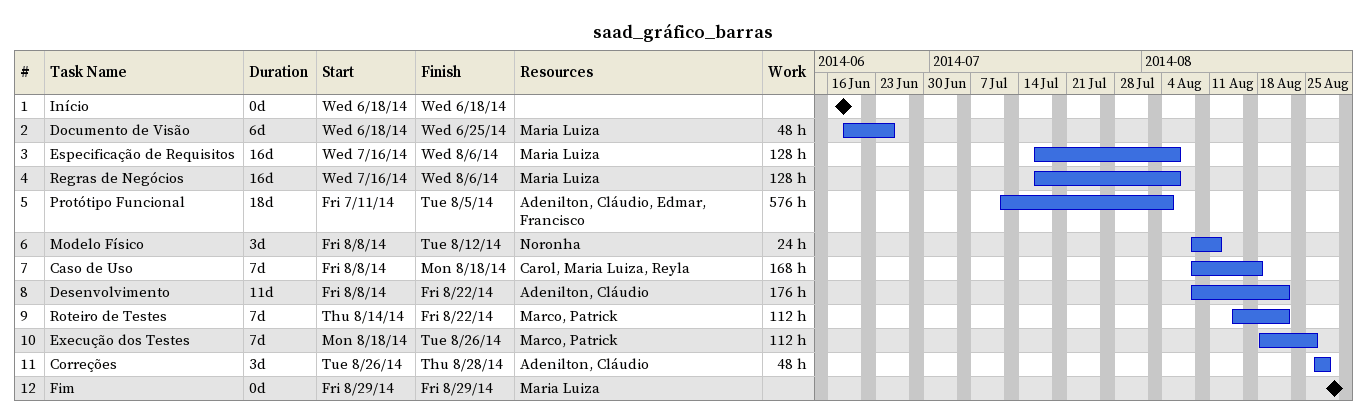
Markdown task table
saad_gráfico_barras

| ID | Task | Duration | Start | Finish | Resources | Work (h) |
|---|---|---|---|---|---|---|
| 1 | Início | 0d | 2014-06-18 | 2014-06-18 |  |  |
| 2 | Documento de Visão | 6d | 2014-06-18 | 2014-06-25 | Maria Luiza | 48 |
| 3 | Especificação de Requisitos | 16d | 2014-07-16 | 2014-08-06 | Maria Luiza | 128 |
| 4 | Regras de Negócios | 16d | 2014-07-16 | 2014-08-06 | Maria Luiza | 128 |
| 5 | Protótipo Funcional | 18d | 2014-07-11 | 2014-08-05 | Adenilton, Cláudio, Edmar, Francisco | 576 |
| 6 | Modelo Físico | 3d | 2014-08-08 | 2014-08-12 | Noronha | 24 |
| 7 | Caso de Uso | 7d | 2014-08-08 | 2014-08-18 | Carol, Maria Luiza, Reyla | 168 |
| 8 | Desenvolvimento | 11d | 2014-08-08 | 2014-08-22 | Adenilton, Cláudio | 176 |
| 9 | Roteiro de Testes | 7d | 2014-08-14 | 2014-08-22 | Marco, Patrick | 112 |
| 10 | Execução dos Testes | 7d | 2014-08-18 | 2014-08-26 | Marco, Patrick | 112 |
| 11 | Correções | 3d | 2014-08-26 | 2014-08-28 | Adenilton, Cláudio | 48 |
| 12 | Fim | 0d | 2014-08-29 | 2014-08-29 | Maria Luiza |  |
